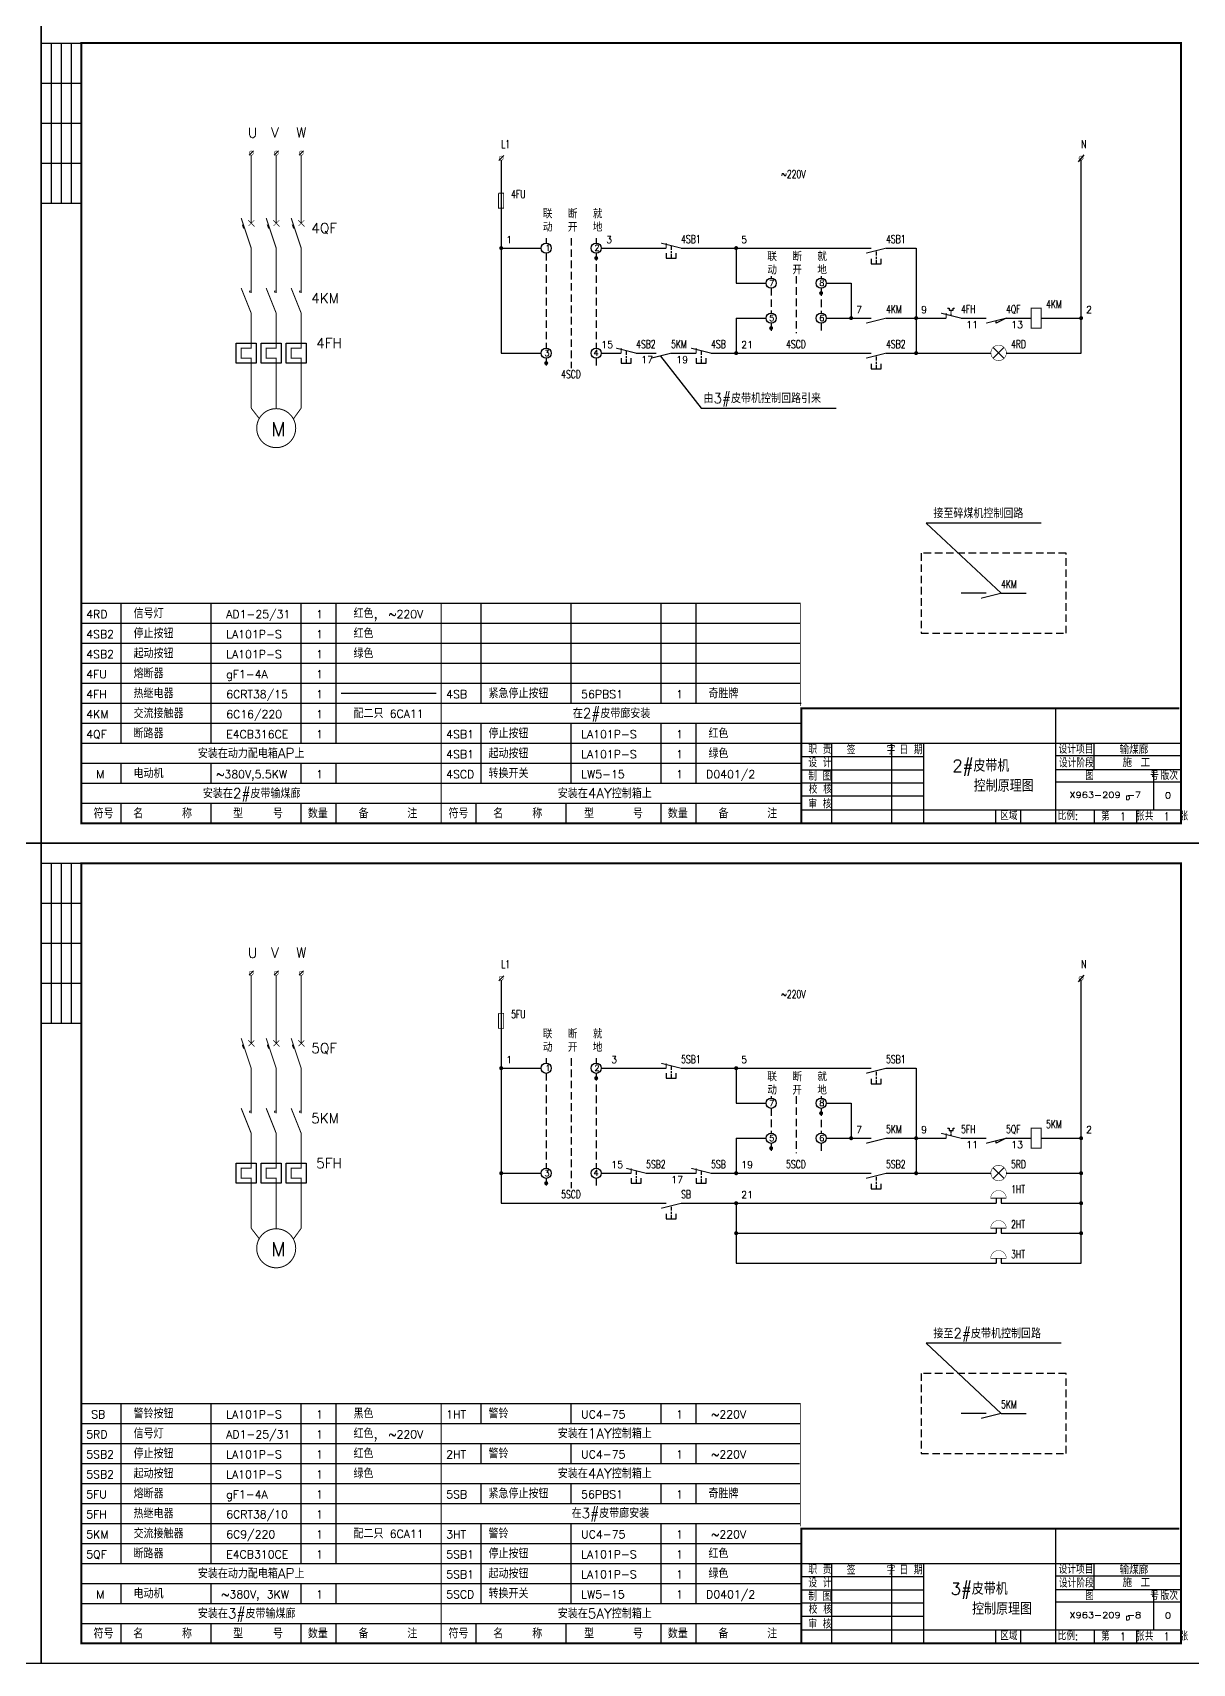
# Model space of a CAD drawing. Extents: x 385 to 3225, y -5 to 1635.
# Drawn here: x 1431 to 2011, y -5 to 810 of the extents above; entities that cross this region are included whole.
import ezdxf

# ---------------------------------------------------------------- set-up
doc = ezdxf.new("R2010")
doc.units = 0
doc.header["$LTSCALE"] = 30
doc.header["$MEASUREMENT"] = 0
doc.linetypes.add('HIDDEN2', pattern=[0.1875, 0.125, -0.0625])
doc.layers.get('0').update_dxf_attribs({"linetype": 'CONTINUOUS'})
for name, color, linetype in [('HZ', 3, 'CONTINUOUS'), ('SY', 1, 'HIDDEN2'), ('SY1', 5, 'CONTINUOUS')]:
    doc.layers.add(name, color=color, linetype=linetype)
doc.styles.add('HZ', font='txt', dxfattribs={"bigfont": 'hztxt'})

# ---------------------------------------------------------------- blocks, each defined once
blk = doc.blocks.new('FU')
at = {"const_width": 0.4}
blk.add_lwpolyline([(-1.24, -0.05), (1.26, -0.05), (1.26, -7.55), (-1.35, -7.55), (-1.35, -0.05)], dxfattribs=at)
blk = doc.blocks.new('HT')
for p, q in [((0, 2.5), (0, 0)), ((2.5, 2.5), (2.5, 0))]:
    blk.add_line(p, q)
at = {"const_width": 0.4}
blk.add_lwpolyline([(-2.71, 2.53), (5.1, 2.53)], dxfattribs=at)
at = {"const_width": 0.2}
for points in [[(5.1, 2.44, 0.003769), (5.1, 2.5, 1), (-2.7, 2.5, 1)], [(-2.7, 2.5, 0.004047), (-2.69, 2.44, 1)]]:
    blk.add_lwpolyline(points, format="xyb", dxfattribs=at)

msp = doc.modelspace()

# ---------------------------------------------------------------- linework, layer by layer
for p, q in [((1435, 815), (1435, 405)), ((1435, 405), (1435, 815)), ((1435, 805), (1455, 805)), ((1440, 805), (1440, 725)), ((1445, 805), (1445, 725)), ((1450, 805), (1450, 725)), ((1435, 785), (1455, 785)), ((1435, 765), (1455, 765)), ((1541.12, 751.14), (1538.95, 748.98)), ((1553.57, 751.14), (1551.4, 748.98)), ((1566.1, 751.14), (1563.94, 748.98)), ((1435, 745), (1455, 745)), ((1666.36, 748.78), (1663.84, 746.3)), ((1665, 746.52), (1665, 650)), ((1956.38, 749.09), (1953.49, 745.73)), ((1955, 747.41), (1955, 747.51)), ((1955, 650), (1955, 746.6)), ((1435, 725), (1455, 725)), ((1665, 702.51), (1685, 702.51)), ((1715, 702.51), (1747.5, 702.51)), ((1750.03, 703.63), (1750.03, 701.67)), ((1755, 702.51), (1755, 702.51)), ((1755, 702.51), (1850, 702.51)), ((1782.5, 702.51), (1782.5, 685.01)), ((1850, 702.51), (1850, 702.51)), ((1850, 702.51), (1850, 702.51)), ((1857.5, 702.51), (1872.5, 702.51)), ((1872.5, 702.51), (1872.5, 667.51)), ((1747.5, 700.01), (1747.5, 697.51)), ((1747.5, 697.51), (1752.5, 697.51)), ((1750.03, 701.02), (1750.03, 700.04)), ((1750.03, 699.55), (1750.03, 697.43)), ((1752.5, 697.51), (1752.5, 700.01)), ((1850, 697.19), (1850, 694.69)), ((1850, 694.69), (1855, 694.69)), ((1852.54, 700.8), (1852.54, 698.85)), ((1852.54, 698.19), (1852.54, 697.22)), ((1852.54, 696.73), (1852.54, 694.61)), ((1855, 694.69), (1855, 697.19)), ((1782.5, 685.01), (1797.5, 685.01)), ((1827.5, 685.01), (1840, 685.01)), ((1840, 685.01), (1840, 667.51)), ((1888.19, 672.49), (1888.99, 672.49)), ((1888.99, 672.49), (1888.99, 671.48)), ((1888.99, 671.48), (1891, 671.48)), ((1888.99, 671.48), (1888.99, 671.48)), ((1890, 670.95), (1890, 671.48)), ((1890, 670.28), (1890, 670.68)), ((1890, 669.01), (1890, 669.88)), ((1890.06, 670.75), (1890.06, 670.75)), ((1891, 671.48), (1891, 672.49)), ((1891, 672.49), (1891.74, 672.49)), ((1782.5, 667.51), (1797.5, 667.51)), ((1782.5, 667.51), (1782.5, 650)), ((1827.5, 667.51), (1850, 667.51)), ((1857.5, 667.51), (1887.5, 667.51)), ((1872.5, 667.51), (1872.5, 650.01)), ((1895, 667.51), (1907.5, 667.51)), ((1917.5, 667.51), (1912.5, 665.01)), ((1912.5, 665.01), (1912.5, 666.18)), ((1917.5, 667.51), (1930, 667.51)), ((1935, 667.51), (1955, 667.51)), ((1532.49, 655.02), (1542.49, 655.02)), ((1532.49, 645.02), (1532.49, 655.02)), ((1542.49, 655.02), (1542.49, 645.02)), ((1544.99, 655.02), (1554.99, 655.02)), ((1544.99, 645.02), (1544.99, 655.02)), ((1554.99, 655.02), (1554.99, 645.02)), ((1557.49, 655.02), (1567.49, 655.02)), ((1557.49, 645.02), (1557.49, 655.02)), ((1567.49, 655.02), (1567.49, 645.02)), ((1911.08, 652.81), (1916.35, 647.54)), ((1911.1, 647.47), (1916.41, 652.77)), ((1542.49, 645.02), (1532.49, 645.02)), ((1554.99, 645.02), (1544.99, 645.02)), ((1567.49, 645.02), (1557.49, 645.02)), ((1665, 650.01), (1685, 650.01)), ((1715, 650), (1725, 650)), ((1725, 647.51), (1725, 645.01)), ((1725, 645.01), (1730, 645.01)), ((1727.53, 651.13), (1727.53, 649.17)), ((1727.53, 648.52), (1727.53, 647.54)), ((1727.53, 647.05), (1727.53, 644.93)), ((1730, 645.01), (1730, 647.51)), ((1732.5, 650.01), (1732.5, 650.01)), ((1732.5, 650), (1742.5, 650)), ((1744.65, 648.45), (1765, 622.5)), ((1750, 650), (1762.5, 650)), ((1762.5, 647.51), (1762.5, 645.01)), ((1762.5, 645.01), (1767.5, 645.01)), ((1765.03, 651.13), (1765.03, 649.17)), ((1765.03, 648.52), (1765.03, 647.54)), ((1765.03, 647.05), (1765.03, 644.93)), ((1767.5, 645.01), (1767.5, 647.51)), ((1770, 650.01), (1770, 650.01)), ((1770, 650.01), (1770, 650.01)), ((1770, 650), (1782.5, 650)), ((1782.5, 650.01), (1850, 650.01)), ((1850, 644.69), (1850, 642.19)), ((1852.54, 648.3), (1852.54, 646.35)), ((1852.54, 645.69), (1852.54, 644.72)), ((1852.54, 644.23), (1852.54, 642.11)), ((1855, 642.19), (1855, 644.69)), ((1857.5, 650.01), (1910, 650.01)), ((1917.5, 650.01), (1955, 650.01)), ((1850, 642.19), (1855, 642.19)), ((1765, 622.5), (1832.5, 622.5)), ((1877.5, 565), (1915, 530)), ((1935, 565), (1877.5, 565)), ((1907.5, 530), (1895, 530)), ((1915, 530), (1927.5, 530)), ((1455, 525), (1814.61, 525)), ((1475, 455), (1475, 525)), ((1520, 455), (1520, 525)), ((1565, 455), (1565, 525)), ((1582.5, 455), (1582.5, 525)), ((1655, 475), (1655, 525)), ((1700, 475), (1700, 525)), ((1745, 475), (1745, 525)), ((1762.5, 475), (1762.5, 525)), ((1455, 515), (1814.76, 515)), ((1455, 505), (1814.61, 505)), ((1455, 495), (1814.53, 495)), ((1455, 485), (1814.53, 485)), ((1455, 475), (1815, 475)), ((1585, 480), (1632.5, 480)), ((1455, 465), (1815, 465)), ((1655, 435), (1655, 465)), ((1700, 435), (1700, 465)), ((1745, 435), (1745, 465)), ((1762.5, 435), (1762.5, 465)), ((1455, 455), (1815, 455)), ((1815.49, 454.98), (2004.54, 454.98)), ((1455, 445), (1815, 445)), ((1475, 435), (1475, 445)), ((1520, 435), (1520, 445)), ((1565, 435), (1565, 445)), ((1582.5, 435), (1582.5, 445)), ((1455, 435), (1635, 435)), ((1635, 435), (1815, 435)), ((1455, 425), (1517.5, 425)), ((1455, 425), (1815, 425)), ((1475, 415), (1475, 425)), ((1520, 415), (1520, 425)), ((1565, 415), (1565, 425)), ((1582.5, 415), (1582.5, 425)), ((1652.5, 415), (1652.5, 425)), ((1697.5, 415), (1697.5, 425)), ((1745, 415), (1745, 425)), ((1762.5, 415), (1762.5, 425)), ((1435, 405), (855, 405)), ((855, 405), (1435, 405)), ((1435, 405), (1435, -5)), ((1435, -5), (1435, 405)), ((1435, 405), (2015, 405)), ((1435, 405), (1455, 405)), ((2015, 405), (1435, 405)), ((1435, 395), (1455, 395)), ((1440, 395), (1440, 315)), ((1445, 395), (1445, 315)), ((1450, 395), (1450, 315)), ((1435, 375), (1455, 375)), ((1435, 355), (1455, 355)), ((1435, 335), (1455, 335)), ((1541.12, 341.14), (1538.95, 338.98)), ((1553.57, 341.14), (1551.4, 338.98)), ((1566.1, 341.14), (1563.94, 338.98)), ((1666.36, 338.78), (1663.84, 336.3)), ((1665, 336.52), (1665, 225.01)), ((1956.38, 339.09), (1953.49, 335.73)), ((1955, 337.41), (1955, 337.51)), ((1955, 195.01), (1955, 336.6)), ((1435, 315), (1455, 315)), ((1750.03, 293.63), (1750.03, 291.67)), ((1665, 292.51), (1685, 292.51)), ((1715, 292.51), (1747.5, 292.51)), ((1747.5, 290.01), (1747.5, 287.51)), ((1747.5, 287.51), (1752.5, 287.51)), ((1750.03, 291.02), (1750.03, 290.04)), ((1750.03, 289.55), (1750.03, 287.43)), ((1752.5, 287.51), (1752.5, 290.01)), ((1755, 292.51), (1755, 292.51)), ((1755, 292.51), (1850, 292.51)), ((1782.5, 292.51), (1782.5, 275.01)), ((1850, 292.51), (1850, 292.51)), ((1850, 292.51), (1850, 292.51)), ((1850, 287.19), (1850, 284.69)), ((1852.54, 290.8), (1852.54, 288.85)), ((1852.54, 288.19), (1852.54, 287.22)), ((1852.54, 286.73), (1852.54, 284.61)), ((1855, 284.69), (1855, 287.19)), ((1857.5, 292.51), (1872.5, 292.51)), ((1872.5, 292.51), (1872.5, 257.51)), ((1850, 284.69), (1855, 284.69)), ((1782.5, 275.01), (1797.5, 275.01)), ((1827.5, 275.01), (1840, 275.01)), ((1840, 275.01), (1840, 257.51)), ((1888.19, 262.49), (1888.99, 262.49)), ((1888.99, 262.49), (1888.99, 261.48)), ((1888.99, 261.48), (1891, 261.48)), ((1888.99, 261.48), (1888.99, 261.48)), ((1890, 260.95), (1890, 261.48)), ((1891, 261.48), (1891, 262.49)), ((1891, 262.49), (1891.74, 262.49)), ((1782.5, 257.51), (1797.5, 257.51)), ((1782.5, 257.5), (1782.5, 240)), ((1827.5, 257.51), (1850, 257.51)), ((1857.5, 257.51), (1887.5, 257.51)), ((1872.5, 257.51), (1872.5, 240.01)), ((1890, 260.28), (1890, 260.68)), ((1890, 259.01), (1890, 259.88)), ((1890.06, 260.75), (1890.06, 260.75)), ((1895, 257.51), (1907.5, 257.51)), ((1917.5, 257.51), (1912.5, 255.01)), ((1912.5, 255.01), (1912.5, 256.18)), ((1917.5, 257.51), (1930, 257.51)), ((1935, 257.51), (1955, 257.51)), ((1532.49, 245.02), (1542.49, 245.02)), ((1532.49, 235.02), (1532.49, 245.02)), ((1542.49, 245.02), (1542.49, 235.02)), ((1544.99, 245.02), (1554.99, 245.02)), ((1544.99, 235.02), (1544.99, 245.02)), ((1554.99, 245.02), (1554.99, 235.02)), ((1557.49, 245.02), (1567.49, 245.02)), ((1557.49, 235.02), (1557.49, 245.02)), ((1567.49, 245.02), (1567.49, 235.02)), ((1665, 240.01), (1685, 240.01)), ((1715, 240.01), (1727.5, 240.01)), ((1725, 240.01), (1730, 240.01)), ((1730, 237.51), (1730, 235.01)), ((1732.53, 241.13), (1732.53, 239.17)), ((1732.53, 238.52), (1732.53, 237.54)), ((1732.53, 237.05), (1732.53, 234.93)), ((1735, 235.01), (1735, 237.51)), ((1737.5, 240.01), (1760, 240.01)), ((1737.5, 240.01), (1737.5, 240.01)), ((1757.5, 240.01), (1762.5, 240.01)), ((1762.5, 237.51), (1762.5, 235.01)), ((1765.03, 241.13), (1765.03, 239.17)), ((1765.03, 238.52), (1765.03, 237.54)), ((1765.03, 237.05), (1765.03, 234.93)), ((1767.5, 235.01), (1767.5, 237.51)), ((1770, 240.01), (1770, 240.01)), ((1770, 240.01), (1850, 240.01)), ((1852.54, 238.3), (1852.54, 236.35)), ((1857.5, 240.01), (1910, 240.01)), ((1911.08, 242.81), (1916.35, 237.54)), ((1911.1, 237.47), (1916.41, 242.77)), ((1917.5, 240.01), (1955, 240.01)), ((1542.49, 235.02), (1532.49, 235.02)), ((1554.99, 235.02), (1544.99, 235.02)), ((1567.49, 235.02), (1557.49, 235.02)), ((1730, 235.01), (1735, 235.01)), ((1762.5, 235.01), (1767.5, 235.01)), ((1850, 234.69), (1850, 232.19)), ((1850, 232.19), (1855, 232.19)), ((1852.54, 235.69), (1852.54, 234.72)), ((1852.54, 234.23), (1852.54, 232.11)), ((1855, 232.19), (1855, 234.69)), ((1665, 225.01), (1747.5, 225.01)), ((1750.04, 223.3), (1750.04, 221.35)), ((1750.04, 220.69), (1750.04, 219.72)), ((1755, 225.01), (1912.5, 225.01)), ((1782.5, 225), (1782.5, 195.01)), ((1915, 225.01), (1955, 225.01)), ((1747.5, 219.69), (1747.5, 217.19)), ((1747.5, 217.19), (1752.5, 217.19)), ((1750.04, 219.23), (1750.04, 217.11)), ((1752.5, 217.19), (1752.5, 219.69)), ((1782.5, 210.01), (1912.5, 210.01)), ((1915, 210.01), (1955, 210.01)), ((1782.5, 195.01), (1912.5, 195.01)), ((1915, 195.01), (1955, 195.01)), ((1945, 155), (1877.5, 155)), ((1877.5, 155), (1915, 120)), ((1455, 125), (1814.72, 125)), ((1475, 45), (1475, 125)), ((1520, 45), (1520, 125)), ((1565, 45), (1565, 125)), ((1582.5, 45), (1582.5, 125)), ((1655, 115), (1655, 125)), ((1700, 115), (1700, 125)), ((1745, 115), (1745, 125)), ((1762.5, 115), (1762.5, 125)), ((1455, 115), (1814.56, 115)), ((1907.5, 120), (1895, 120)), ((1915, 120), (1927.5, 120)), ((1455, 105), (1814.56, 105)), ((1655, 95), (1655, 105)), ((1700, 95), (1700, 105)), ((1745, 95), (1745, 105)), ((1762.5, 95), (1762.5, 105)), ((1455, 95), (1814.23, 95)), ((1455, 85), (1814.39, 85)), ((1655, 75), (1655, 85)), ((1700, 75), (1700, 85)), ((1745, 75), (1745, 85)), ((1762.5, 75), (1762.5, 85)), ((1455, 75), (1814.72, 75)), ((1455, 65), (1814.56, 65)), ((1655, 25), (1655, 65)), ((1700, 25), (1700, 65)), ((1745, 25), (1745, 65)), ((1762.5, 25), (1762.5, 65)), ((1455, 55), (1815, 55)), ((1455, 45), (1815, 45)), ((1815.49, 44.98), (2004.54, 44.98)), ((1455, 35), (1815, 35)), ((1475, 25), (1475, 35)), ((1520, 25), (1520, 35)), ((1565, 25), (1565, 35)), ((1582.5, 25), (1582.5, 35)), ((1455, 25), (1635, 25)), ((1635, 25), (1815, 25)), ((1455, 15), (1517.5, 15)), ((1455, 15), (1815, 15)), ((1475, 5), (1475, 15)), ((1520, 5), (1520, 15)), ((1565, 5), (1565, 15)), ((1582.5, 5), (1582.5, 15)), ((1652.5, 5), (1652.5, 15)), ((1697.5, 5), (1697.5, 15)), ((1745, 5), (1745, 15)), ((1762.5, 5), (1762.5, 15)), ((1435, -5), (855, -5)), ((2015, -5), (1435, -5))]:
    msp.add_line(p, q)
for points, const_width in [([(1455, 415), (1455, 805), (2005, 805), (2005, 415), (1455, 415)], 1), ([(1539.99, 715.02), (1539.99, 749.06)], 0.5), ([(1552.49, 715.02), (1552.49, 749.06)], 0.5), ([(1564.99, 715.02), (1564.99, 749)], 0.5), ([(1539.99, 680.02), (1539.99, 702.52), (1534.99, 717.52)], 0.5), ([(1552.49, 680.02), (1552.49, 702.52), (1547.49, 717.52)], 0.5), ([(1564.99, 680.02), (1564.99, 702.52), (1559.99, 717.52)], 0.5), ([(1535.53, 714.27), (1536.23, 712.3)], 0.5), ([(1538.54, 716.46), (1541.67, 713.33)], 0.3), ([(1541.55, 716.46), (1538.65, 713.56)], 0.3), ([(1548.03, 714.27), (1548.73, 712.3)], 0.5), ([(1551.04, 716.46), (1554.17, 713.33)], 0.3), ([(1554.05, 716.46), (1551.15, 713.56)], 0.3), ([(1560.53, 714.27), (1561.23, 712.3)], 0.5), ([(1563.54, 716.46), (1566.67, 713.33)], 0.3), ([(1566.55, 716.46), (1563.65, 713.56)], 0.3), ([(1755, 702.51), (1745, 705.01)], 0.5), ([(1747.5, 705.01), (1747.5, 702.51)], 0.5), ([(1857.5, 702.51), (1847.5, 700.01)], 0.5), ([(1539.99, 622.52), (1539.99, 647.52), (1534.99, 647.52), (1534.99, 652.52), (1539.99, 652.52), (1539.99, 670.02), (1534.99, 682.52)], 0.5), ([(1552.49, 622.52), (1552.49, 647.52), (1547.49, 647.52), (1547.49, 652.52), (1552.49, 652.52), (1552.49, 670.02), (1547.49, 682.52)], 0.5), ([(1564.99, 622.52), (1564.99, 647.52), (1559.99, 647.52), (1559.99, 652.52), (1564.99, 652.52), (1564.99, 670.02), (1559.99, 682.52)], 0.5), ([(1895, 667.51), (1885, 670.01)], 0.5), ([(1887.5, 670.01), (1887.5, 667.51)], 0.5), ([(1930, 672.51), (1930, 662.51), (1935, 662.51), (1935, 672.51), (1930, 672.51)], 0.5), ([(1857.5, 667.51), (1847.5, 665.01)], 0.5), ([(1917.5, 667.51), (1907.5, 665.01)], 0.5), ([(1732.5, 650.01), (1722.5, 652.51)], 0.5), ([(1725, 652.51), (1725, 650.01)], 0.5), ([(1770, 650.01), (1760, 652.51)], 0.5), ([(1762.5, 652.51), (1762.5, 650.01)], 0.5), ([(1750, 650), (1740, 647.5)], 0.5), ([(1857.5, 650.01), (1847.5, 647.51)], 0.5), ([(1539.99, 622.52), (1543.96, 617.39)], 0.5), ([(1564.99, 622.52), (1560.98, 617)], 0.5), ([(1915, 530), (1905, 527.5)], 0.5), ([(1635, 525), (1635, 415)], 0.4), ([(1814.57, 473.58), (1814.57, 525)], 0.4), ([(2004.16, 472.37), (1815.11, 472.37), (1815.11, 415)], 1), ([(1455, 5), (1455, 395), (2005, 395), (2005, 5), (1455, 5)], 1), ([(1539.99, 305.02), (1539.99, 339.06)], 0.5), ([(1552.49, 305.02), (1552.49, 339.06)], 0.5), ([(1564.99, 305.02), (1564.99, 339)], 0.5), ([(1539.99, 270.02), (1539.99, 292.52), (1534.99, 307.52)], 0.5), ([(1535.53, 304.27), (1536.23, 302.3)], 0.5), ([(1538.54, 306.46), (1541.67, 303.33)], 0.3), ([(1541.55, 306.46), (1538.65, 303.56)], 0.3), ([(1552.49, 270.02), (1552.49, 292.52), (1547.49, 307.52)], 0.5), ([(1548.03, 304.27), (1548.73, 302.3)], 0.5), ([(1551.04, 306.46), (1554.17, 303.33)], 0.3), ([(1554.05, 306.46), (1551.15, 303.56)], 0.3), ([(1564.99, 270.02), (1564.99, 292.52), (1559.99, 307.52)], 0.5), ([(1560.53, 304.27), (1561.23, 302.3)], 0.5), ([(1563.54, 306.46), (1566.67, 303.33)], 0.3), ([(1566.55, 306.46), (1563.65, 303.56)], 0.3), ([(1755, 292.51), (1745, 295.01)], 0.5), ([(1747.5, 295.01), (1747.5, 292.51)], 0.5), ([(1857.5, 292.51), (1847.5, 290.01)], 0.5), ([(1539.99, 212.52), (1539.99, 237.52), (1534.99, 237.52), (1534.99, 242.52), (1539.99, 242.52), (1539.99, 260.02), (1534.99, 272.52)], 0.5), ([(1552.49, 212.52), (1552.49, 237.52), (1547.49, 237.52), (1547.49, 242.52), (1552.49, 242.52), (1552.49, 260.02), (1547.49, 272.52)], 0.5), ([(1564.99, 212.52), (1564.99, 237.52), (1559.99, 237.52), (1559.99, 242.52), (1564.99, 242.52), (1564.99, 260.02), (1559.99, 272.52)], 0.5), ([(1930, 262.51), (1930, 252.51), (1935, 252.51), (1935, 262.51), (1930, 262.51)], 0.5), ([(1857.5, 257.51), (1847.5, 255.01)], 0.5), ([(1895, 257.51), (1885, 260.01)], 0.5), ([(1887.5, 260.01), (1887.5, 257.51)], 0.5), ([(1917.5, 257.51), (1907.5, 255.01)], 0.5), ([(1737.5, 240.01), (1727.5, 242.51)], 0.5), ([(1730, 242.51), (1730, 240.01)], 0.5), ([(1770, 240.01), (1760, 242.51)], 0.5), ([(1762.5, 242.51), (1762.5, 240.01)], 0.5), ([(1857.5, 240.01), (1847.5, 237.51)], 0.5), ([(1755, 225.01), (1745, 222.51)], 0.5), ([(1539.99, 212.52), (1543.96, 207.39)], 0.5), ([(1564.99, 212.52), (1560.98, 207)], 0.5), ([(1635, 125), (1635, 5)], 0.4), ([(1814.57, 63.58), (1814.57, 124.86)], 0.4), ([(1915, 120), (1905, 117.5)], 0.5), ([(2004.16, 62.37), (1815.11, 62.37), (1815.11, 5)], 1)]:
    msp.add_lwpolyline(points, dxfattribs=dict(const_width=const_width))
for points, const_width in [([(1538.97, 750.02, 1), (1541.02, 750.02, 1)], 0.25), ([(1551.47, 750.02, 1), (1553.52, 750.02, 1)], 0.25), ([(1563.97, 750.02, 1), (1566.02, 750.02, 1)], 0.25), ([(1663.97, 747.51, 1), (1666.02, 747.51, 1)], 0.25), ([(1953.97, 747.51, 1), (1956.02, 747.51, 1)], 0.25), ([(1664.51, 702.54, 1), (1665.51, 702.54, 1)], 1), ([(1782.01, 702.54, 1), (1783.01, 702.54, 1)], 1), ([(1712.01, 697.54, 1), (1713.01, 697.54, 1)], 1), ([(1824.51, 680.04, 1), (1825.51, 680.04, 1)], 1), ([(1839.51, 667.54, 1), (1840.51, 667.54, 1)], 1), ([(1872.01, 667.54, 1), (1873.01, 667.54, 1)], 1), ([(1954.51, 667.54, 1), (1955.51, 667.54, 1)], 1), ([(1799.51, 662.54, 1), (1800.51, 662.54, 1)], 1), ([(1909.88, 650.13, 1), (1917.63, 650.13, 1)], 0.25), ([(1687.01, 645.04, 1), (1688.01, 645.04, 1)], 1), ([(1782.01, 650.04, 1), (1783.01, 650.04, 1)], 1), ([(1872.01, 650.04, 1), (1873.01, 650.04, 1)], 1), ([(1542.74, 612.52, 1), (1562.24, 612.52, 1)], 0.5), ([(1538.97, 340.02, 1), (1541.02, 340.02, 1)], 0.25), ([(1551.47, 340.02, 1), (1553.52, 340.02, 1)], 0.25), ([(1563.97, 340.02, 1), (1566.02, 340.02, 1)], 0.25), ([(1663.97, 337.51, 1), (1666.02, 337.51, 1)], 0.25), ([(1953.97, 337.51, 1), (1956.02, 337.51, 1)], 0.25), ([(1664.51, 292.54, 1), (1665.51, 292.54, 1)], 1), ([(1782.01, 292.54, 1), (1783.01, 292.54, 1)], 1), ([(1712.01, 287.54, 1), (1713.01, 287.54, 1)], 1), ([(1824.51, 270.04, 1), (1825.51, 270.04, 1)], 1), ([(1799.51, 252.54, 1), (1800.51, 252.54, 1)], 1), ([(1839.51, 257.54, 1), (1840.51, 257.54, 1)], 1), ([(1872.01, 257.54, 1), (1873.01, 257.54, 1)], 1), ([(1954.51, 257.54, 1), (1955.51, 257.54, 1)], 1), ([(1664.51, 240.04, 1), (1665.51, 240.04, 1)], 1), ([(1782.01, 240.04, 1), (1783.01, 240.04, 1)], 1), ([(1872.01, 240.04, 1), (1873.01, 240.04, 1)], 1), ([(1909.88, 240.13, 1), (1917.63, 240.13, 1)], 0.25), ([(1954.51, 240.04, 1), (1955.51, 240.04, 1)], 1), ([(1687.01, 235.04, 1), (1688.01, 235.04, 1)], 1), ([(1782.01, 225.04, 1), (1783.01, 225.04, 1)], 1), ([(1954.51, 225.04, 1), (1955.51, 225.04, 1)], 1), ([(1542.74, 202.52, 1), (1562.24, 202.52, 1)], 0.5), ([(1782.01, 210.04, 1), (1783.01, 210.04, 1)], 1), ([(1954.51, 210.04, 1), (1955.51, 210.04, 1)], 1)]:
    msp.add_lwpolyline(points, format="xyb", close=True, dxfattribs=dict(const_width=const_width))
at = {"const_width": 0.65}
for points in [[(1539.6, 681.09, 0.428691), (1539.26, 680.76, 1)], [(1539.26, 680.76, 0.429183), (1539.6, 680.44, 1)], [(1552.1, 681.09, 0.428691), (1551.76, 680.76, 1)], [(1551.76, 680.76, 0.429183), (1552.1, 680.44, 1)], [(1564.6, 681.09, 0.428691), (1564.26, 680.76, 1)], [(1564.26, 680.76, 0.429183), (1564.6, 680.44, 1)], [(1539.6, 271.09, 0.428691), (1539.26, 270.76, 1)], [(1539.26, 270.76, 0.429183), (1539.6, 270.44, 1)], [(1552.1, 271.09, 0.428691), (1551.76, 270.76, 1)], [(1551.76, 270.76, 0.429183), (1552.1, 270.44, 1)], [(1564.6, 271.09, 0.428691), (1564.26, 270.76, 1)], [(1564.26, 270.76, 0.429183), (1564.6, 270.44, 1)]]:
    msp.add_lwpolyline(points, format="xyb", dxfattribs=at)
for centre in [(1687.5, 702.51), (1712.5, 702.51), (1800, 685.01), (1825, 685.01), (1800, 667.51), (1825, 667.51), (1687.5, 650.01), (1712.5, 650.01), (1687.5, 292.51), (1712.5, 292.51), (1800, 275.01), (1825, 275.01), (1800, 257.51), (1825, 257.51), (1687.5, 240.01), (1712.5, 240.01)]:
    msp.add_circle(centre, 2.55)
at = {"layer": 'HZ', "color": 3}
for p, q in [((1942.19, 472.15), (1942.19, 415)), ((1830.24, 454.98), (1830.24, 415)), ((1860.12, 454.98), (1860.12, 416.91)), ((1860.13, 454.98), (1860.13, 415)), ((1876.23, 454.98), (1876.23, 415)), ((2005.13, 448.63), (1942.19, 448.63)), ((1961.58, 441.92), (1961.58, 454.98)), ((1876.23, 448.26), (1815.11, 448.26)), ((1876.23, 441.54), (1815.11, 441.54)), ((1942.19, 441.92), (2005.13, 441.92)), ((1991.42, 421.76), (1991.42, 441.92)), ((1815.11, 435.2), (1876.23, 435.2)), ((2005.13, 435.57), (1942.19, 435.57)), ((1876.23, 428.48), (1815.11, 428.48)), ((1815.11, 421.76), (2005.13, 421.76)), ((1912.34, 415), (1912.34, 421.76)), ((1924.65, 421.76), (1924.65, 415)), ((1961.58, 421.76), (1961.58, 415)), ((1982.85, 415), (1982.85, 421.76)), ((1942.19, 62.15), (1942.19, 5)), ((1830.24, 44.98), (1830.24, 5)), ((1860.12, 44.98), (1860.12, 6.91)), ((1860.13, 44.98), (1860.13, 5)), ((1876.23, 44.98), (1876.23, 5)), ((1961.58, 31.92), (1961.58, 44.98)), ((1876.23, 38.26), (1815.11, 38.26)), ((2005.13, 38.63), (1942.19, 38.63)), ((1876.23, 31.54), (1815.11, 31.54)), ((1815.11, 25.2), (1876.23, 25.2)), ((1942.19, 31.92), (2005.13, 31.92)), ((2005.13, 25.57), (1942.19, 25.57)), ((1991.42, 11.76), (1991.42, 31.92)), ((1876.23, 18.48), (1815.11, 18.48)), ((1815.11, 11.76), (2005.13, 11.76)), ((1912.34, 5), (1912.34, 11.76)), ((1924.65, 11.76), (1924.65, 5)), ((1961.58, 11.76), (1961.58, 5)), ((1982.85, 5), (1982.85, 11.76))]:
    msp.add_line(p, q, dxfattribs=at)
at = {"layer": 'SY'}
for p, q in [((1687.5, 707.51), (1687.5, 704.98)), ((1700, 707.51), (1700, 642.51)), ((1712.5, 707.51), (1712.5, 704.98)), ((1687.5, 700.09), (1687.5, 652.49)), ((1712.5, 700.09), (1712.5, 652.49)), ((1800, 688.56), (1800, 687.45)), ((1812.5, 688.56), (1812.5, 660.01)), ((1825, 688.56), (1825, 687.45)), ((1800, 682.51), (1800, 669.99)), ((1825, 682.42), (1825, 669.99)), ((1800, 664.96), (1800, 660.01)), ((1825, 665.05), (1825, 660.01)), ((1687.5, 647.6), (1687.5, 642.51)), ((1712.5, 647.6), (1712.5, 642.51)), ((1875, 550), (1875, 510)), ((1947.5, 550), (1875, 550)), ((1947.5, 510), (1947.5, 550)), ((1875, 510), (1947.5, 510)), ((1687.5, 297.51), (1687.5, 294.98)), ((1700, 297.51), (1700, 232.51)), ((1712.5, 297.51), (1712.5, 294.98)), ((1687.5, 290.09), (1687.5, 242.49)), ((1712.5, 290.09), (1712.5, 242.49)), ((1800, 278.56), (1800, 277.45)), ((1812.5, 278.56), (1812.5, 250.01)), ((1825, 278.56), (1825, 277.45)), ((1800, 272.51), (1800, 259.99)), ((1825, 272.42), (1825, 259.99)), ((1800, 254.96), (1800, 250.01)), ((1825, 255.05), (1825, 250.01)), ((1687.5, 237.6), (1687.5, 232.51)), ((1712.5, 237.6), (1712.5, 232.51)), ((1875, 140), (1875, 100)), ((1947.5, 140), (1875, 140)), ((1947.5, 100), (1947.5, 140)), ((1875, 100), (1947.5, 100))]:
    msp.add_line(p, q, dxfattribs=at)

# ---------------------------------------------------------------- block references
for name, p in [('FU', (1665, 730.01)), ('FU', (1665, 320.01)), ('HT', (1912.5, 225.01)), ('HT', (1912.5, 210.01)), ('HT', (1912.5, 195.01))]:
    msp.add_blockref(name, p)

# ---------------------------------------------------------------- texts
at = {"style": 'HZ'}
for s, height, p in [('U', 5, (1538.32, 757.71)), ('V', 5, (1549.96, 757.8)), ('W', 5, (1562.5, 757.8)), ('联', 4, (1685.84, 717.48)), ('断', 4, (1698.34, 717.48)), ('就', 4, (1710.84, 717.48)), ('4QF', 5, (1570.05, 710.06)), ('动', 4, (1685.84, 710.82)), ('开', 4, (1698.34, 710.82)), ('地', 4, (1710.84, 710.82)), ('1', 3.5, (1667.5, 705)), ('3', 3.5, (1717.5, 705)), ('5', 3.5, (1785, 705)), ('联', 4, (1798.11, 696.11)), ('动', 4, (1798.11, 689.44)), ('开', 4, (1810.61, 689.44)), ('断', 4, (1810.61, 696.11)), ('地', 4, (1823.11, 689.44)), ('就', 4, (1823.11, 696.11)), ('4KM', 5, (1569.99, 675.02)), ('7', 3.5, (1842.5, 670)), ('9', 3.5, (1875, 670)), ('2', 3.5, (1957.5, 670)), ('11', 3.5, (1897.5, 662.5)), ('13', 3.5, (1920, 662.5)), ('4FH', 5, (1572.49, 652.52)), ('15', 3.5, (1715, 652.5)), ('21', 3.5, (1785, 652.5)), ('17', 3.5, (1735, 645)), ('19', 3.5, (1752.5, 645)), ('由3#皮带机控制回路引来', 5, (1766.16, 625)), ('M', 7, (1549.99, 608.57)), ('接至碎煤机控制回路', 5, (1881.16, 567.5)), ('信号灯', 5, (1481.16, 517.5)), ('AD1-25/31', 4, (1527.5, 517.5)), ('红色,', 5, (1591.16, 517.5)), ('4RD', 4, (1457.5, 517.5)), ('1', 4, (1572.5, 517.5)), (' ~220V', 4, (1605, 517.5)), ('4SB2', 4, (1457.5, 507.5)), ('停止按钮', 5, (1481.16, 507.5)), ('LA101P-S', 4, (1527.5, 507.5)), ('1', 4, (1572.5, 507.5)), ('红色', 5, (1591.16, 507.5)), ('4SB2', 4, (1457.5, 497.5)), ('起动按钮', 5, (1481.16, 497.5)), ('LA101P-S', 4, (1527.5, 497.5)), ('1', 4, (1572.5, 497.5)), ('绿色', 5, (1591.16, 497.5)), ('4FU', 4, (1457.5, 487.5)), ('熔断器', 5, (1481.16, 487.5)), ('gF1-4A', 4, (1527.5, 487.5)), ('1', 4, (1572.5, 487.5)), ('4FH', 4, (1457.5, 477.5)), ('热继电器', 5, (1481.16, 477.5)), ('6CRT38/15', 4, (1527.5, 477.5)), ('1', 4, (1572.5, 477.5)), ('4SB', 4, (1637.5, 477.5)), ('紧急停止按钮', 5, (1658.66, 477.5)), ('56PBS1', 4, (1705, 477.5)), ('1', 4, (1752.5, 477.5)), ('奇胜牌', 5, (1768.66, 477.5)), ('交流接触器', 5, (1481.16, 467.5)), ('在2#皮带廊安装', 5, (1700.82, 467.5)), ('4KM', 4, (1457.5, 467.5)), ('6C16/220', 4, (1527.5, 467.5)), ('1', 4, (1572.5, 467.5)), ('配二只', 5, (1591.16, 467.5)), ('6CA11', 4, (1609.24, 467.74)), ('4QF', 4, (1457.5, 457.5)), ('断路器', 5, (1481.16, 457.5)), ('E4CB316CE', 4, (1527.5, 457.5)), ('1', 4, (1572.5, 457.5)), ('4SB1', 4, (1637.5, 457.5)), ('停止按钮', 5, (1658.66, 457.5)), ('LA101P-S', 4, (1705, 457.5)), ('1', 4, (1752.5, 457.5)), ('红色', 5, (1768.66, 457.5)), ('安装在动力配电箱AP上', 5, (1513.32, 447.5)), ('4SB1', 4, (1637.5, 447.5)), ('起动按钮', 5, (1658.66, 447.5)), ('LA101P-S', 4, (1705, 447.5)), ('1', 4, (1752.5, 447.5)), ('绿色', 5, (1768.66, 447.5)), ('M', 4, (1462.5, 437.5)), ('电动机', 5, (1481.16, 437.5)), ('~380V,5.5KW', 4, (1522.5, 437.5)), ('1', 4, (1572.5, 437.5)), ('4SCD', 4, (1637.5, 437.5)), ('转换开关', 5, (1658.66, 437.5)), ('LW5-15', 4, (1705, 437.5)), ('1', 4, (1752.5, 437.5)), ('D0401/2', 4, (1767.5, 437.5)), ('2#皮带机', 6, (1890.61, 440.78)), ('安装在2#皮带输煤廊', 5, (1515.82, 427.5)), ('安装在4AY控制箱上', 5, (1693.32, 427.5)), ('  控制原理图', 6, (1890.61, 430.78)), ('符号', 5, (1461.16, 417.5)), ('名    称', 5, (1481.01, 417.5)), (' 型   号', 5, (1526.49, 417.5)), ('数量', 5, (1568.32, 417.5)), ('备    注', 5, (1593.66, 417.5)), ('符号', 5, (1638.66, 417.5)), ('名   称', 5, (1661.01, 417.5)), ('型    号', 5, (1706.49, 417.5)), ('数量', 5, (1748.32, 417.5)), ('备    注', 5, (1773.66, 417.5)), ('U', 5, (1538.32, 347.71)), ('V', 5, (1549.96, 347.8)), ('W', 5, (1562.5, 347.8)), ('联', 4, (1685.84, 307.48)), ('断', 4, (1698.34, 307.48)), ('就', 4, (1710.84, 307.48)), ('5QF', 5, (1570.05, 300.06)), ('动', 4, (1685.84, 300.82)), ('开', 4, (1698.34, 300.82)), ('地', 4, (1710.84, 300.82)), ('1', 3.5, (1667.5, 295)), ('3', 3.5, (1720, 295)), ('5', 3.5, (1785, 295)), ('联', 4, (1798.11, 286.11)), ('断', 4, (1810.61, 286.11)), ('就', 4, (1823.11, 286.11)), ('动', 4, (1798.11, 279.44)), ('开', 4, (1810.61, 279.44)), ('地', 4, (1823.11, 279.44)), ('5KM', 5, (1569.99, 265.02)), ('7', 3.5, (1842.5, 260)), ('9', 3.5, (1875, 260)), ('2', 3.5, (1957.5, 260)), ('11', 3.5, (1897.5, 252.5)), ('13', 3.5, (1920, 252.5)), ('5FH', 5, (1572.49, 242.52)), ('15', 3.5, (1720, 242.5)), ('19', 3.5, (1785, 242.5)), ('17', 3.5, (1750, 235)), ('21', 3.5, (1785, 227.5)), ('M', 7, (1549.99, 198.57)), ('接至2#皮带机控制回路', 5, (1881.16, 157.5)), ('警铃按钮', 5, (1481.16, 117.5)), ('黑色', 5, (1591.16, 117.5)), ('警铃', 5, (1658.66, 117.5)), ('SB', 4, (1460, 117.5)), ('LA101P-S', 4, (1527.5, 117.5)), ('1', 4, (1572.5, 117.5)), ('1HT', 4, (1637.5, 117.5)), ('UC4-75', 4, (1705, 117.5)), ('1', 4, (1752.5, 117.5)), ('~220V', 4, (1770, 117.5)), ('5RD', 4, (1457.5, 107.5)), ('信号灯', 5, (1481.16, 107.5)), ('AD1-25/31', 4, (1527.5, 107.5)), ('1', 4, (1572.5, 107.5)), ('红色,', 5, (1591.16, 107.5)), (' ~220V', 4, (1605, 107.5)), ('安装在1AY控制箱上', 5, (1693.32, 107.5)), ('5SB2', 4, (1457.5, 97.5)), ('停止按钮', 5, (1481.16, 97.5)), ('LA101P-S', 4, (1527.5, 97.5)), ('1', 4, (1572.5, 97.5)), ('红色', 5, (1591.16, 97.5)), ('2HT', 4, (1637.5, 97.5)), ('警铃', 5, (1658.66, 97.5)), ('UC4-75', 4, (1705, 97.5)), ('1', 4, (1752.5, 97.5)), ('~220V', 4, (1770, 97.5)), ('5SB2', 4, (1457.5, 87.5)), ('起动按钮', 5, (1481.16, 87.5)), ('LA101P-S', 4, (1527.5, 87.5)), ('1', 4, (1572.5, 87.5)), ('绿色', 5, (1591.16, 87.5)), ('安装在4AY控制箱上', 5, (1693.32, 87.5)), ('熔断器', 5, (1481.16, 77.5)), ('紧急停止按钮', 5, (1658.66, 77.5)), ('奇胜牌', 5, (1768.66, 77.5)), ('5FU', 4, (1457.5, 77.5)), ('gF1-4A', 4, (1527.5, 77.5)), ('1', 4, (1572.5, 77.5)), ('5SB', 4, (1637.5, 77.5)), ('在3#皮带廊安装', 5, (1700.21, 67.63)), ('56PBS1', 4, (1705, 77.5)), ('1', 4, (1752.5, 77.5)), ('5FH', 4, (1457.5, 67.5)), ('热继电器', 5, (1481.16, 67.5)), ('6CRT38/10', 4, (1527.5, 67.5)), ('1', 4, (1572.5, 67.5)), ('5KM', 4, (1457.5, 57.5)), ('交流接触器', 5, (1481.16, 57.5)), ('6C9/220', 4, (1527.5, 57.5)), ('1', 4, (1572.5, 57.5)), ('配二只', 5, (1591.16, 57.5)), ('6CA11', 4, (1609.24, 57.74)), ('3HT', 4, (1637.5, 57.5)), ('警铃', 5, (1658.66, 57.5)), ('UC4-75', 4, (1705, 57.5)), ('1', 4, (1752.5, 57.5)), ('~220V', 4, (1770, 57.5)), ('5QF', 4, (1457.5, 47.5)), ('断路器', 5, (1481.16, 47.5)), ('E4CB310CE', 4, (1527.5, 47.5)), ('1', 4, (1572.5, 47.5)), ('5SB1', 4, (1637.5, 47.5)), ('停止按钮', 5, (1658.66, 47.5)), ('LA101P-S', 4, (1705, 47.5)), ('1', 4, (1752.5, 47.5)), ('红色', 5, (1768.66, 47.5)), ('安装在动力配电箱AP上', 5, (1513.32, 37.5)), ('5SB1', 4, (1637.5, 37.5)), ('起动按钮', 5, (1658.66, 37.5)), ('LA101P-S', 4, (1705, 37.5)), ('1', 4, (1752.5, 37.5)), ('绿色', 5, (1768.66, 37.5)), ('电动机', 5, (1481.16, 27.5)), ('转换开关', 5, (1658.66, 27.5)), ('3#皮带机', 6, (1889.79, 29.35)), ('M', 4, (1462.5, 27.5)), ('~380V, 3KW', 4, (1525, 27.5)), ('1', 4, (1572.5, 27.5)), ('5SCD', 4, (1637.5, 27.5)), ('LW5-15', 4, (1705, 27.5)), ('1', 4, (1752.5, 27.5)), ('D0401/2', 4, (1767.5, 27.5)), ('  控制原理图', 6, (1889.79, 19.35)), ('安装在3#皮带输煤廊', 5, (1513.32, 17.5)), ('安装在5AY控制箱上', 5, (1693.32, 17.5)), ('符号', 5, (1461.16, 7.5)), ('名    称', 5, (1481.01, 7.5)), (' 型   号', 5, (1526.49, 7.5)), ('数量', 5, (1568.32, 7.5)), ('备    注', 5, (1593.66, 7.5)), ('符号', 5, (1638.66, 7.5)), ('名   称', 5, (1661.01, 7.5)), ('型    号', 5, (1706.49, 7.5)), ('数量', 5, (1748.32, 7.5)), ('备    注', 5, (1773.66, 7.5))]:
    msp.add_text(s, height=height, dxfattribs=at).set_placement(p)
for s, height, width, p in [('L1', 4, 0.7, (1665, 752.51)), ('N', 4, 0.7, (1955, 752.51)), ('~220V', 4, 0.7, (1805, 737.51)), ('4FU', 4, 0.7, (1670, 727.51)), ('4SB1', 4, 0.7, (1755, 705.01)), ('4SB1', 4, 0.7, (1857.5, 705.01)), ('4KM', 4, 0.7, (1857.5, 670.01)), ('4FH', 4, 0.7, (1895, 670.01)), ('4QF', 4, 0.7, (1917.5, 670.01)), ('4KM', 4, 0.7, (1937.5, 672.51)), ('4SB2', 4, 0.7, (1732.5, 652.51)), ('5KM', 4, 0.7, (1750, 652.5)), ('4SB', 4, 0.7, (1770, 652.51)), ('4SCD', 4, 0.7, (1807.5, 652.51)), ('4SB2', 4, 0.7, (1857.5, 652.51)), ('4RD', 4, 0.7, (1920, 652.51)), ('4SCD', 4, 0.7, (1695, 637.51)), ('4KM', 4, 0.7, (1915, 532.5)), ('输煤廊', 4, 1.2, (1974.23, 449.63)), ('施 工', 4, 1.2, (1975.68, 443.16)), ('X963-209 -7', 3, 1.2, (1949.17, 427.65)), ('D', 2, 1.2, (1977.37, 426.67)), ('0', 3, 1.2, (1996.89, 427.43)), ('L1', 4, 0.7, (1665, 342.51)), ('N', 4, 0.7, (1955, 342.51)), ('~220V', 4, 0.7, (1805, 327.51)), ('5FU', 4, 0.7, (1670, 317.51)), ('5SB1', 4, 0.7, (1755, 295.01)), ('5SB1', 4, 0.7, (1857.5, 295.01)), ('5KM', 4, 0.7, (1857.5, 260.01)), ('5FH', 4, 0.7, (1895, 260.01)), ('5QF', 4, 0.7, (1917.5, 260.01)), ('5KM', 4, 0.7, (1937.5, 262.51)), ('5SB2', 4, 0.7, (1737.5, 242.51)), ('5SB', 4, 0.7, (1770, 242.51)), ('5SCD', 4, 0.7, (1807.5, 242.51)), ('5SB2', 4, 0.7, (1857.5, 242.51)), ('5RD', 4, 0.7, (1920, 242.51)), ('5SCD', 4, 0.7, (1695, 227.51)), ('SB', 4, 0.7, (1755, 227.51)), ('1HT', 4, 0.7, (1920, 230.01)), ('2HT', 4, 0.7, (1920, 212.51)), ('3HT', 4, 0.7, (1920, 197.51)), ('5KM', 4, 0.7, (1915, 122.5)), ('输煤廊', 4, 1.2, (1974.23, 39.63)), ('施 工', 4, 1.2, (1975.68, 33.16)), ('X963-209 -8', 3, 1.2, (1949.17, 17.65)), ('D', 2, 1.2, (1977.37, 16.67)), ('0', 3, 1.2, (1996.89, 17.43))]:
    msp.add_text(s, height=height, dxfattribs=dict(at, width=width)).set_placement(p)
at = {"layer": 'HZ', "color": 3, "style": 'HZ'}
for s, height, width, p in [('职 责', 4.034, 0.8, (1818.58, 449.79)), ('签     字', 4.034, 0.8, (1837.81, 449.51)), ('日 期', 4.034, 0.8, (1864.11, 449.56)), ('设计项目', 4.034, 0.8, (1943.74, 449.87)), ('设 计', 4.034, 0.8, (1818.59, 443.04)), ('制 图', 4.034, 0.8, (1818.59, 436.32)), ('设计阶段', 4.034, 0.8, (1943.92, 442.99)), ('图         号', 4.0337, 0.8, (1957.05, 436.68)), ('版次', 4.034, 0.8, (1994.75, 436.77)), ('校 核', 4.034, 0.8, (1818.81, 429.88)), ('审 核', 4.034, 0.8, (1818.59, 422.5)), ('区域', 4.034, 0.8, (1914.5, 416.64)), ('比例:', 4.034, 0.8, (1943.3, 416.63)), ('第  1  张', 4.034, 0.75, (1965.12, 416.41)), ('共  1  张', 4.034, 0.75, (1987, 416.43)), ('职 责', 4.034, 0.8, (1818.58, 39.79)), ('签     字', 4.034, 0.8, (1837.81, 39.51)), ('日 期', 4.034, 0.8, (1864.11, 39.56)), ('设计项目', 4.034, 0.8, (1943.74, 39.87)), ('设 计', 4.034, 0.8, (1818.59, 33.04)), ('设计阶段', 4.034, 0.8, (1943.92, 32.99)), ('制 图', 4.034, 0.8, (1818.59, 26.32)), ('图         号', 4.0337, 0.8, (1957.05, 26.68)), ('版次', 4.034, 0.8, (1994.75, 26.77)), ('审 核', 4.034, 0.8, (1818.59, 12.5)), ('校 核', 4.034, 0.8, (1818.81, 19.88)), ('区域', 4.034, 0.8, (1914.5, 6.64)), ('比例:', 4.034, 0.8, (1943.3, 6.63)), ('第  1  张', 4.034, 0.75, (1965.12, 6.41)), ('共  1  张', 4.034, 0.75, (1987, 6.43))]:
    msp.add_text(s, height=height, dxfattribs=dict(at, width=width)).set_placement(p)
at = {"layer": 'SY1', "style": 'HZ'}
for s, p in [('1', (1687.06, 701.16)), ('2', (1711.65, 701.16)), ('7', (1799.01, 683.51)), ('8', (1824.08, 683.65)), ('5', (1799.01, 666.08)), ('6', (1824.08, 666.08)), ('3', (1686.6, 648.52)), ('4', (1711.19, 648.67)), ('1', (1687.06, 291.16)), ('2', (1711.65, 291.16)), ('7', (1799.01, 273.51)), ('8', (1824.08, 273.65)), ('5', (1799.01, 256.08)), ('6', (1824.08, 256.08)), ('3', (1686.6, 238.52)), ('4', (1711.19, 238.67))]:
    msp.add_text(s, height=3, dxfattribs=at).set_placement(p)

doc.saveas('drawing.dxf')
